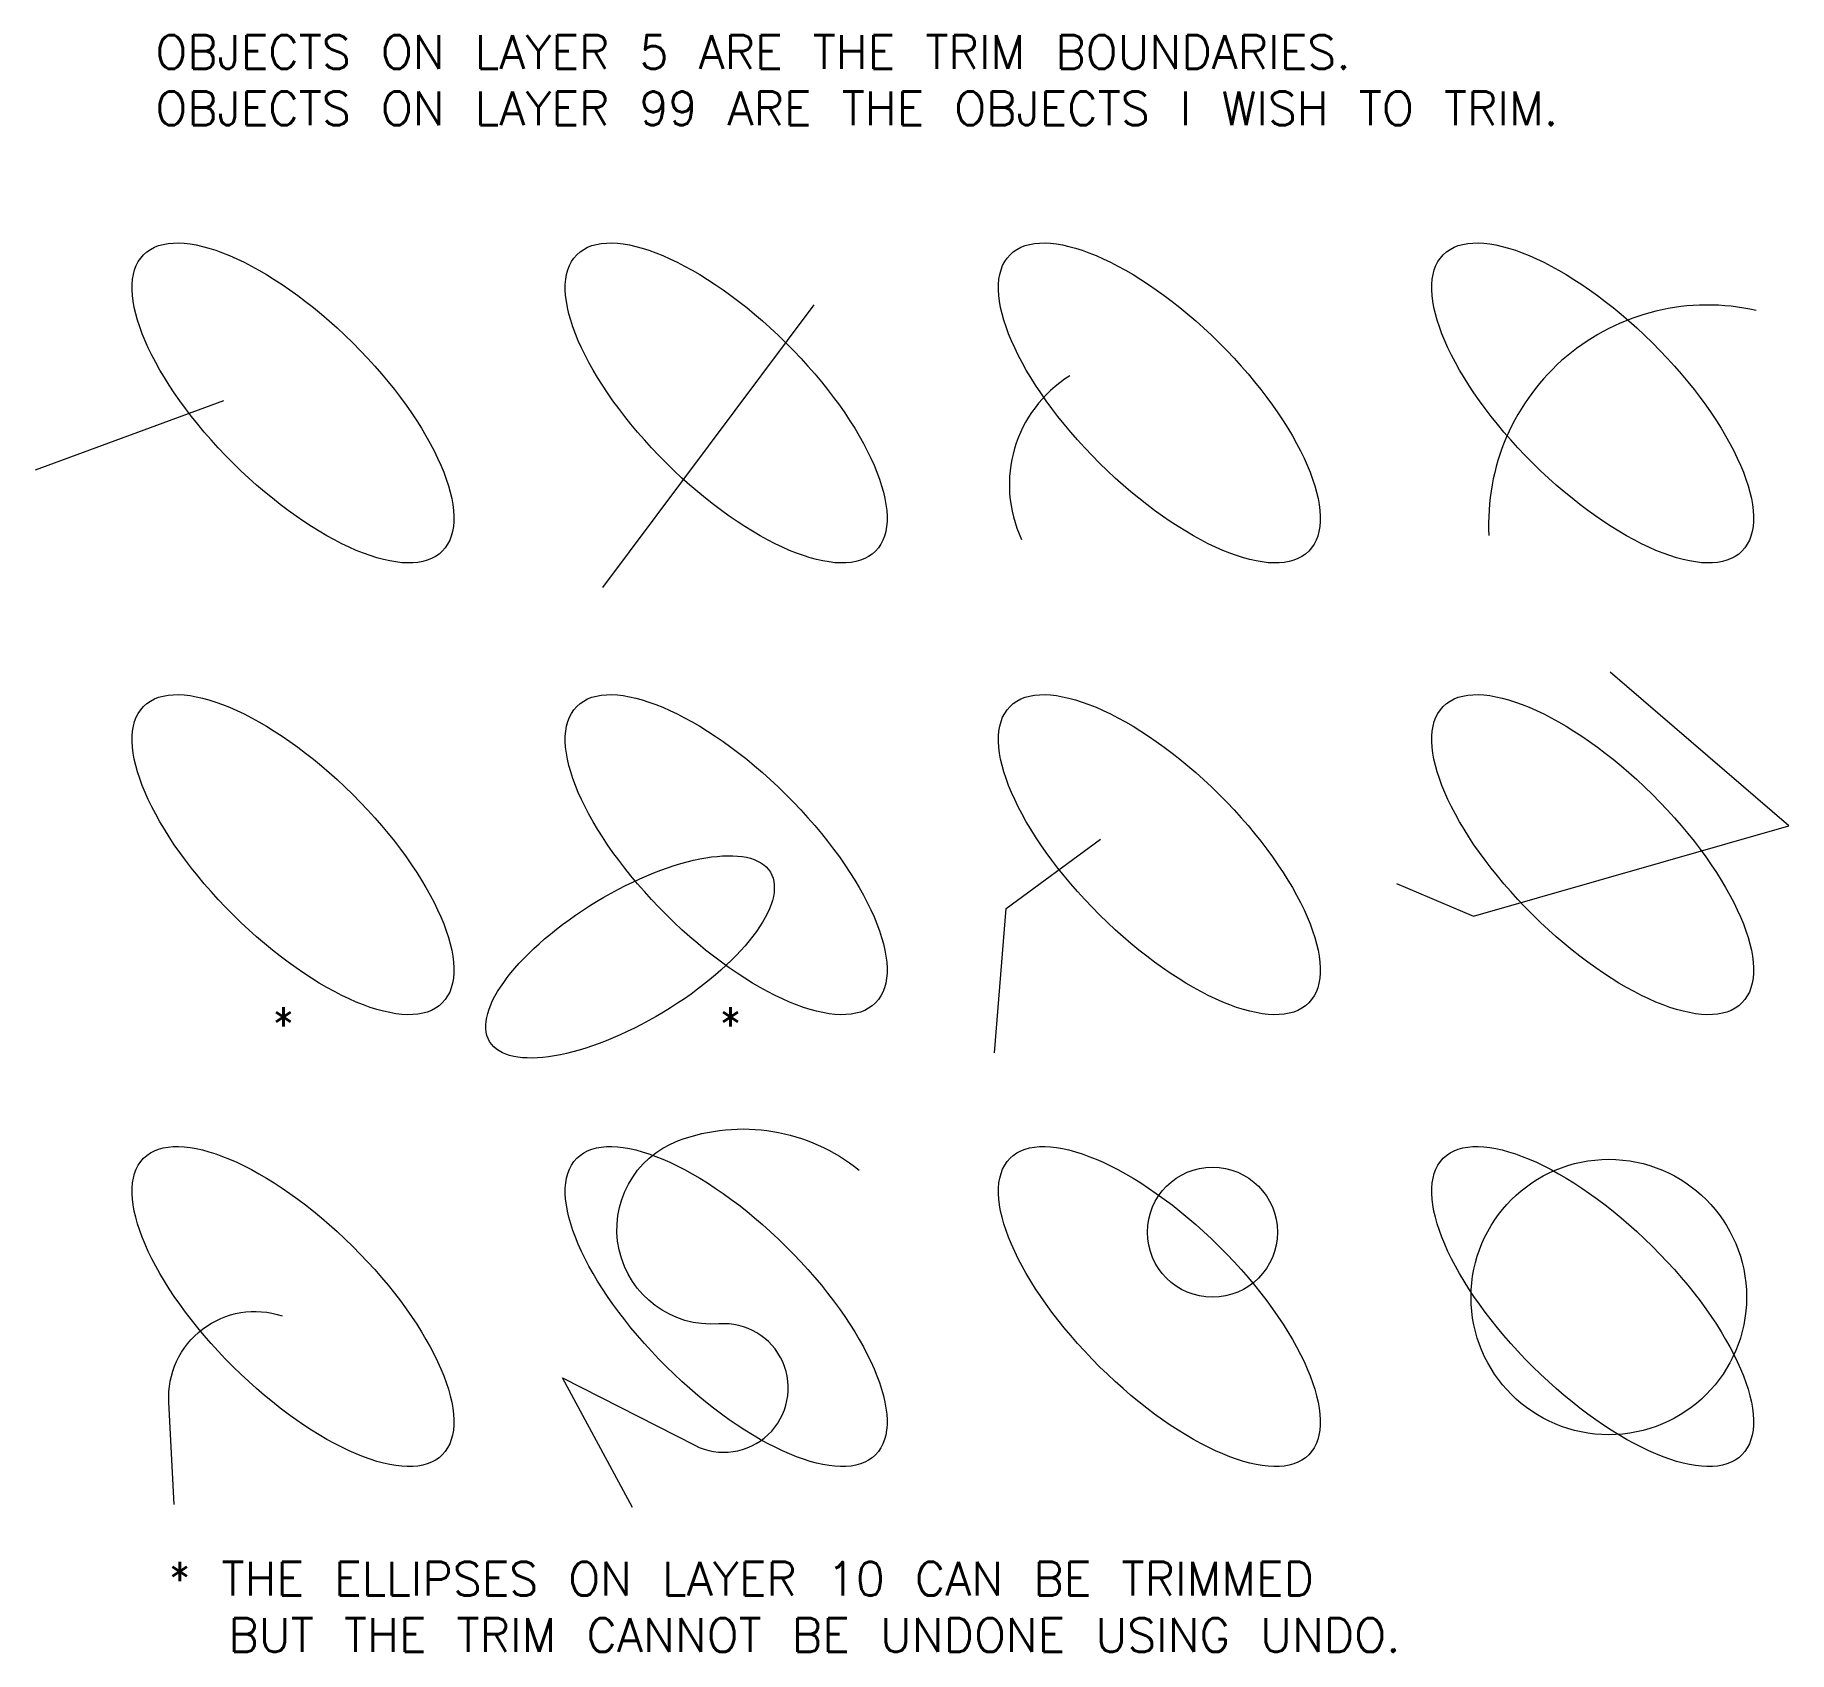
# Model space of a CAD drawing. Extents: x 1.5 to 12.2, y 0.3 to 10.1.
import ezdxf

# ---------------------------------------------------------------- set-up
doc = ezdxf.new("R2010")
doc.units = 0
doc.header["$MEASUREMENT"] = 0
doc.layers.get('0').update_dxf_attribs({"linetype": 'CONTINUOUS'})
for name, color, linetype in [('10', 74, 'CONTINUOUS'), ('5', 70, 'CONTINUOUS'), ('99', 1, 'CONTINUOUS')]:
    doc.layers.add(name, color=color, linetype=linetype)
doc.styles.get("Standard").update_dxf_attribs({"font": 'TXT.SHX'})

msp = doc.modelspace()

# ---------------------------------------------------------------- linework, layer by layer
at = {"layer": '10', "lineweight": 0}
msp.add_ellipse((2.789, 5.278), major_axis=(0.857, 0.517), ratio=0.394211, start_param=12.56637061435917, end_param=18.84955592153876, dxfattribs=at)
msp.add_ellipse((5.106, 4.513), major_axis=(0.857, 0.517), ratio=0.394211, dxfattribs=at)
at = {"layer": '5', "lineweight": 0}
for centre in [(3.048, 7.895), (5.693, 7.895), (8.338, 7.895), (10.983, 7.895), (3.048, 5.137), (5.693, 5.137), (8.338, 5.137), (10.983, 5.137), (3.048, 2.378), (5.693, 2.378), (8.338, 2.378), (10.983, 2.378)]:
    msp.add_ellipse(centre, major_axis=(-0.912, 0.905), ratio=0.403054, dxfattribs=at)
at = {"layer": '99', "lineweight": 0}
for p, q in [((6.229, 8.495), (4.937, 6.769)), ((2.624, 7.908), (1.474, 7.485))]:
    msp.add_line(p, q, dxfattribs=at)
for points in [[(9.786, 4.961), (10.256, 4.761), (12.182, 5.313), (11.09, 6.252)], [(7.332, 3.927), (7.403, 4.808), (7.978, 5.231)]]:
    msp.add_lwpolyline(points, dxfattribs=at)
for points in [[(5.122, 1.152), (4.694, 1.942), (5.501, 1.531, 1.320342), (5.649, 2.272, -0.868849), (5.402, 3.391, -0.266002), (6.505, 3.21, -0.912898)], [(2.323, 1.169), (2.29, 1.794, -0.528455), (2.982, 2.321, -1.220457)]]:
    msp.add_lwpolyline(points, format="xyb", dxfattribs=at)
for centre, radius in [((8.662, 2.832), 0.397), ((11.082, 2.436), 0.841)]:
    msp.add_circle(centre, radius, dxfattribs=at)
for centre, radius, start, end in [((11.684, 7.157), 1.336, 77.0982, 183.0782), ((8.204, 7.396), 0.782, 121.919, 205.3019)]:
    msp.add_arc(centre, radius, start, end, dxfattribs=at)

# ---------------------------------------------------------------- texts
at = {"lineweight": 0}
for s, height, p in [('OBJECTS ON LAYER 5 ARE THE TRIM BOUNDARIES.', 0.20626, (2.208, 9.935)), ('OBJECTS ON LAYER 99 ARE THE OBJECTS I WISH TO TRIM.', 0.20626, (2.208, 9.591)), ('*', 0.206, (2.919, 3.999)), ('*', 0.206, (5.649, 3.999)), ('* THE ELLIPSES ON LAYER 10 CAN BE TRIMMED', 0.20626, (2.286, 0.613)), ('  BUT THE TRIM CANNOT BE UNDONE USING UNDO.', 0.20626, (2.286, 0.269))]:
    msp.add_text(s, height=height, dxfattribs=at).set_placement(p)

doc.saveas('drawing.dxf')
